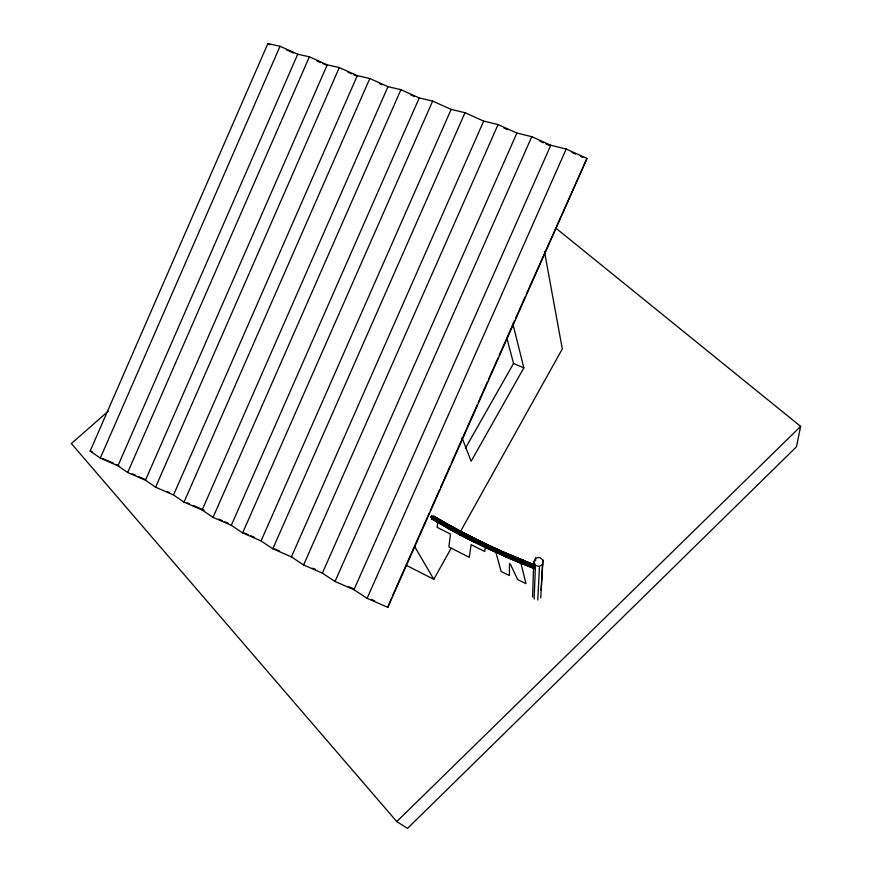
<?xml version="1.0" encoding="UTF-8"?>
<svg xmlns="http://www.w3.org/2000/svg" width="872" height="872" viewBox="0 0 872 872"><rect width="100%" height="100%" fill="white"/><g stroke="black" fill="none" stroke-linecap="round" stroke-linejoin="round"><path stroke-width="1.31" d="M460.176 534.111L459.599 534.7L461.146 531.538L474.63 538.307L472.962 541.283L488.941 548.989C487.328 549.142 489.759 544.401 490.271 546.297L449.516 526.067L433.591 516.889L433.831 516.126L449.963 525.511L449.625 526.263M540.749 597.898L542.896 560.053L539.724 557.404L535.659 558.124L533.762 561.677L532.563 597.026M448.252 528.585L432.022 519.047L448.644 528.051M535.561 560.761L535.659 558.124M534.133 599.053L535.452 565.394L533.762 561.677M473.082 540.716L522.731 563.356C519.865 564.969 522.862 557.829 523.636 561.165M537.762 600.045L539.474 566.473L542.787 564.097M541.087 590.322L542.896 560.053M437.82 521.314L437.155 527.342L450.486 534.122L448.884 546.908L469.267 557.35L471.142 544.629L484.712 551.54L485.486 546.777M489.661 545.883L507.907 554.134C507.014 552.586 505.204 556.205 506.229 557.045L521.903 563.693M459.697 534.7L448.252 528.541L449.44 526.197L449.952 525.424L461.299 531.56L461.114 532.291M459.577 534.525L473.354 541.468L473.725 541.032M555.322 227.701L800.649 426.386L796.441 446.813L407.518 828.4L396.771 821.566L71.351 443.565L108.193 411.246M449.887 525.718L440.643 520.486L439.052 523.342L439.325 522.775L448.481 527.985M90.154 451.075L267.868 43.6L280.043 46.271L297.733 54.217L309.386 56.811L327.229 64.822L339.295 67.558L357.302 75.635L369.804 78.513L387.975 86.666L400.913 89.685L419.247 97.915L432.643 101.087L451.14 109.392L465.016 112.706L483.688 121.099L498.054 124.576L516.9 133.045L531.778 136.686L550.799 145.243L566.201 149.058L587.009 158.41L387.822 607.337L367.09 598.334L353.967 589.712L335.012 581.482L322.368 573.122L303.598 564.969L291.412 556.87L272.805 548.782L261.055 540.934L242.623 532.923L231.309 525.315L213.041 517.369L202.141 510L184.025 502.13L173.528 494.98L155.587 487.175L145.471 480.243L127.683 472.504L117.938 465.79L100.302 458.116L90.154 451.075L92.127 451.642M100.302 458.116L280.043 46.271M117.938 465.79L297.733 54.217M127.683 472.504L309.386 56.811M145.471 480.243L327.229 64.822M155.587 487.175L339.295 67.558M173.528 494.98L357.302 75.635M184.025 502.13L369.804 78.513M202.141 510L387.975 86.666M213.041 517.369L400.913 89.685M231.309 525.315L419.247 97.915M242.623 532.923L432.643 101.087M261.055 540.934L451.14 109.392M272.805 548.782L465.016 112.706M291.412 556.87L483.688 121.099M303.598 564.969L498.054 124.576M322.368 573.122L516.9 133.045M335.012 581.482L531.778 136.686M353.967 589.712L550.799 145.243M367.09 598.334L566.201 149.058M391.604 597.811L387.822 607.337M392.705 595.325L429.111 513.27M430.212 510.785L439.597 489.65M440.698 487.165L450.072 466.03M451.184 463.544L477.104 405.109M478.205 402.624L487.59 381.489M488.691 379.004L498.065 357.869M499.166 355.373L514.611 320.569M515.723 318.084L525.097 296.949M526.197 294.453L587.009 158.41M432.098 519.178L433.591 516.889M440.687 520.421L440.382 521.075L449.44 526.197L473.888 538.983M440.447 520.944L433.7 516.649M406.014 565.154L433.831 579.302L451.053 548.433M460.318 531.811L562.309 348.931L544.455 251.43M512.878 323.839L523.854 367.897L471.142 461.266L461.997 437.777M465.441 448.186L513.543 363.471L506.687 337.453M460.776 531.975L440.534 520.671M461.048 531.637L474.739 538.613M396.771 821.566L800.649 426.386M506.894 556.772L506.229 557.045M506.534 557.023L488.407 548.728M473.169 541.588L459.577 534.645M535.452 565.394L539.474 566.473M522.895 560.249L534.492 564.816M522.699 560.336L533.773 564.642M522.502 560.489L534.7 565.328M534.601 565.416L506.774 554.123L473.976 538.863M534.503 565.525L489.138 546.504M534.307 565.775L506.599 554.374M534.22 565.917C499.449 552.27 465.474 536.433 433.373 517.303M534.122 566.07C499.373 552.423 465.386 536.585 433.286 517.445M521.859 561.394L534.046 566.233M533.926 566.506L506.338 554.821L473.55 539.561M533.871 566.68L506.152 555.257M533.817 566.844L488.691 547.376M533.773 567.007C498.228 552.99 463.424 536.781 430.703 516.987M521.554 562.32L533.74 567.171M533.708 567.487C499.057 553.284 464.863 537.664 432.708 518.404M521.5 562.767L533.708 567.628M521.5 562.909L533.719 567.912M521.532 563.17L534.689 568.479M521.565 563.29L534.591 568.533M521.707 563.563L534.307 568.609M507.482 553.622L523.364 560.304M507.232 553.709L523.527 560.543M523.603 560.761L507.057 553.829L523.625 561.023M521.739 561.666L473.42 539.822L430.964 516.562M505.956 556.031L521.51 562.625M522.633 563.443L488.418 548.39M505.934 556.554L522.437 563.595M505.989 556.761L522.241 563.693M513.543 363.471L523.854 367.897M102.493 458.41L113.044 463.01M116.565 464.536L118.908 465.561M132.184 473.79L135.727 475.338M138.092 476.363L145.188 479.447M167.206 491.546L169.593 492.582M187.251 502.828L189.66 503.874M193.268 505.444L204.103 510.153M218.632 519.091L222.273 520.671M224.704 521.729L228.344 523.309M244.509 533.01L248.182 534.612M250.635 535.67L254.308 537.272M274.615 548.826L279.563 550.973M312.819 568.217L315.315 569.296M348.484 586.562L353.215 588.611M371.058 599.271L374.633 600.819M410.854 94.906L414.516 96.552M379.745 83.723L382.165 84.802M348.048 72.213L351.634 73.826M354.032 74.894L357.618 76.507M316.95 60.92L320.515 62.522M322.891 63.58L326.444 65.182M286.452 49.846L293.504 53.018M571.967 152.491L575.553 154.104M580.338 156.251L582.736 157.331M539.964 141.188L543.518 142.79M545.883 143.858L549.447 145.45M503.918 128.02L507.439 129.601M489.813 545.785L507.864 553.927M489.486 546.046L507.918 554.254M489.41 546.145L507.918 554.385M506.283 554.93L460.296 532.792M505.978 555.878L473.115 540.575L448.6 527.734M488.407 548.521L506.708 556.925M488.451 548.902L506.447 557.055M474.423 538.373L490.249 545.992M474.281 538.493L490.271 546.188M490.238 546.548L460.699 532.094M489.236 546.373L460.547 532.345L433.449 517.151M488.636 547.529L460.078 533.206L430.877 516.704M439.51 522.59L459.718 534.035L489.268 548.673M472.984 541.087L489.094 548.859M472.973 541.447L488.789 549.066M460.917 531.789L474.728 538.711M473.289 540.139L430.79 516.845M459.762 533.915L473.038 540.847M459.642 534.264L473.42 541.414M461.288 531.757L433.787 516.453M449.712 525.751L460.983 531.702M449.113 526.775L460.231 532.901M448.426 528.094L459.958 534.416M448.306 528.367L459.838 534.569L432.163 518.687M440.055 521.652L449.058 526.873M448.459 528.334L432.076 518.884M433.667 516.268L440.72 520.442M433.526 517.02L440.382 521.075M433.199 517.597L440 521.75M432.283 518.458L439.433 522.72M432.218 518.578L439.368 522.829M431.564 515.483L433.646 516.769M431.062 516.42L433.144 517.706M267.868 43.6L269.633 44.712M414.745 546.711L433.831 579.302M495.808 552.009L501.138 571.465L509.368 575.509L509.521 563.704L510.36 564.119L517.652 579.586L525.99 583.684L520.878 563.029"/></g></svg>
